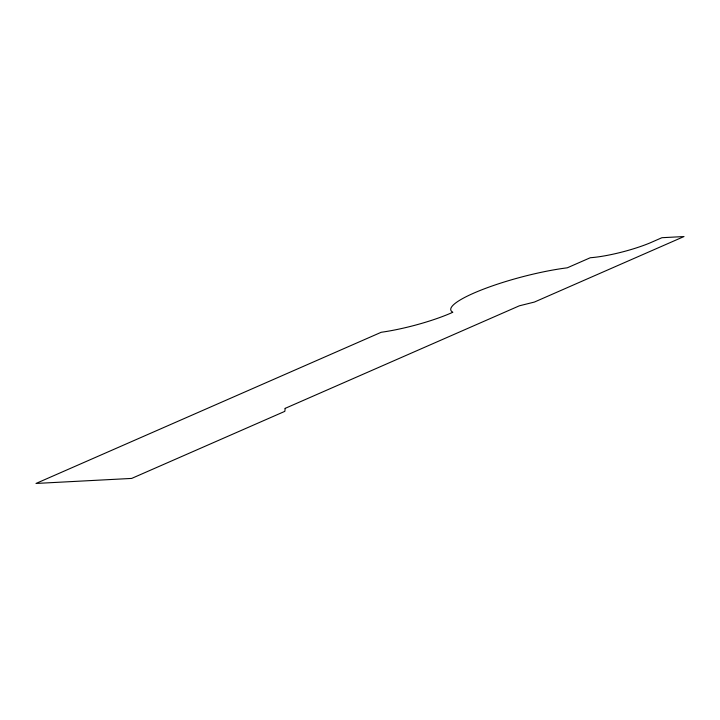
<?xml version="1.0" encoding="UTF-8"?>
<svg xmlns="http://www.w3.org/2000/svg" width="720" height="720" viewBox="0 0 720 720"><rect width="100%" height="100%" fill="white"/><g stroke="black" fill="none" stroke-linecap="round" stroke-linejoin="round"><path stroke-width="1.08" d="M285.147 408.375L284.841 411.345L131.67 478.422L36 483.453L381.204 332.28A60.363 10.899 -14.7 0 0 452.835 312.255A77.58 14.004 -14.7 0 1 482.688 289.458A77.58 14.004 -14.7 0 1 567.279 267.813L590.292 257.733A46.377 8.37 -14.7 0 0 649.944 242.955L661.923 237.708L684 236.547L534.384 302.067L519.354 305.811L285.147 408.375"/></g></svg>
